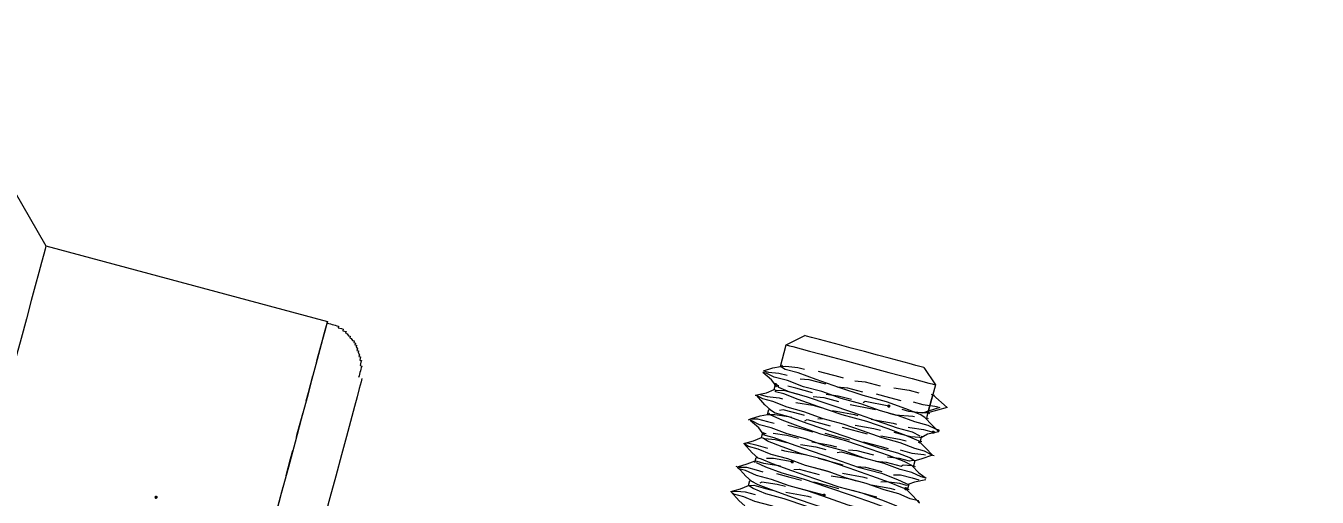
# Model space of a CAD drawing. Header units: millimetres. Extents: x 89051 to 218395, y -330386 to -125649.
# Drawn here: x 90745.6 to 90836.8, y -128534.7 to -128501.5 of the extents above; entities that cross this region are included whole.
import ezdxf

# ---------------------------------------------------------------- set-up
doc = ezdxf.new("R2010")
doc.units = ezdxf.units.MM
doc.header["$LTSCALE"] = 13
doc.layers.add('C00-00-00', color=7, linetype='Continuous')
doc.layers.add('标注、文本', color=3, linetype='Continuous', lineweight=25)
doc.styles.get("Standard").update_dxf_attribs({"font": 'gbenor.shx', "bigfont": 'gbcbig.shx'})
doc.dimstyles.new('1-15', dxfattribs={"dimscale": 20, "dimtxt": 3.5, "dimasz": 2, "dimexe": 1.5, "dimexo": 0.5, "dimgap": 0.5, "dimtad": 1, "dimtoh": 1, "dimdec": 1, "dimdsep": 46, "dimtxsty": 'Standard', "dimcen": 2.5, "dimclrd": 3, "dimclre": 3, "dimclrt": 3, "dimadec": 0, "dimazin": 2, "dimtfac": 1, "dimtdec": 1, "dimtmove": 0, "dimatfit": 2, "dimfxl": 1, "dimarcsym": 0})

# ---------------------------------------------------------------- blocks, each defined once
blk = doc.blocks.new('225635')
at = {"layer": 'C00-00-00'}
h = blk.add_hatch(color=256, dxfattribs=at)
h.dxf.hatch_style = 2
h.paths.add_polyline_path([(72519.609, -125566.899), (72519.523, -125566.934), (72519.488, -125567.02), (72519.523, -125567.105), (72519.609, -125567.141), (72519.694, -125567.105), (72519.73, -125567.02), (72519.694, -125566.934)])
h = blk.add_hatch(color=256, dxfattribs=at)
h.dxf.hatch_style = 2
h.paths.add_polyline_path([(72511.501, -125567.504), (72511.416, -125567.539), (72511.38, -125567.625), (72511.416, -125567.71), (72511.501, -125567.746), (72511.587, -125567.71), (72511.622, -125567.625), (72511.587, -125567.539)])
h = blk.add_hatch(color=256, dxfattribs=at)
h.dxf.hatch_style = 2
h.paths.add_polyline_path([(72523.118, -125567.867), (72523.033, -125567.902), (72522.997, -125567.988), (72523.033, -125568.073), (72523.118, -125568.109), (72523.204, -125568.073), (72523.239, -125567.988), (72523.204, -125567.902)])
h = blk.add_hatch(color=256, dxfattribs=at)
h.dxf.hatch_style = 2
h.paths.add_polyline_path([(72514.043, -125572.465), (72513.957, -125572.501), (72513.922, -125572.586), (72513.957, -125572.672), (72514.043, -125572.707), (72514.128, -125572.672), (72514.163, -125572.586), (72514.128, -125572.501)])
h = blk.add_hatch(color=256, dxfattribs=at)
h.dxf.hatch_style = 2
h.paths.add_polyline_path([(72522.271, -125572.223), (72522.186, -125572.259), (72522.15, -125572.344), (72522.186, -125572.43), (72522.271, -125572.465), (72522.356, -125572.43), (72522.392, -125572.344), (72522.356, -125572.259)])
h = blk.add_hatch(color=256, dxfattribs=at)
h.dxf.hatch_style = 2
h.paths.add_polyline_path([(72516.826, -125574.159), (72516.74, -125574.195), (72516.705, -125574.28), (72516.74, -125574.366), (72516.826, -125574.401), (72516.911, -125574.366), (72516.947, -125574.28), (72516.911, -125574.195)])
h = blk.add_hatch(color=256, dxfattribs=at)
h.dxf.hatch_style = 2
h.paths.add_polyline_path([(72471.327, -125586.502), (72471.241, -125586.538), (72471.206, -125586.623), (72471.241, -125586.708), (72471.327, -125586.744), (72471.412, -125586.708), (72471.448, -125586.623), (72471.412, -125586.538)])
at = {"layer": 'C00-00-00', "lineweight": 15}
for points in [[(72511.501, -125564.721), (72512.59, -125563.753)], [(72516.947, -125563.753), (72515.979, -125563.753), (72515.132, -125563.753), (72514.406, -125563.753), (72513.679, -125563.753), (72513.074, -125563.753), (72512.711, -125563.753), (72512.59, -125563.753)], [(72521.303, -125563.753), (72521.182, -125563.753), (72520.698, -125563.753), (72520.214, -125563.753), (72519.488, -125563.753), (72518.762, -125563.753), (72517.915, -125563.753), (72516.947, -125563.753)], [(72521.303, -125563.753), (72522.392, -125564.721)], [(72452.934, -125565.205), (72459.226, -125571.497)], [(72511.501, -125566.294), (72511.501, -125564.721)], [(72511.501, -125564.721), (72511.743, -125564.721), (72511.985, -125564.721), (72512.59, -125564.721), (72513.195, -125564.721), (72514.043, -125564.721), (72514.89, -125564.721), (72515.979, -125564.721), (72516.947, -125564.721)], [(72516.947, -125564.721), (72517.915, -125564.721), (72519.004, -125564.721), (72519.851, -125564.721), (72520.698, -125564.721), (72521.303, -125564.721), (72521.908, -125564.721), (72522.15, -125564.721), (72522.392, -125564.721)], [(72519.609, -125565.689), (72520.698, -125565.568)], [(72520.698, -125565.568), (72521.424, -125565.568)], [(72522.271, -125565.447), (72522.392, -125565.447)], [(72522.392, -125564.721), (72522.392, -125567.141)], [(72522.392, -125565.447), (72522.513, -125565.447)], [(72522.392, -125566.778), (72522.392, -125565.447)], [(72522.392, -125565.447), (72523.602, -125566.052)], [(72510.412, -125566.899), (72511.017, -125566.536), (72511.501, -125566.294)], [(72511.501, -125566.294), (72511.864, -125566.173)], [(72511.501, -125566.294), (72511.622, -125566.173)], [(72522.271, -125567.141), (72521.908, -125567.02), (72520.819, -125566.899), (72519.367, -125566.778), (72517.673, -125566.778), (72515.858, -125566.657), (72514.164, -125566.536), (72512.832, -125566.415), (72511.864, -125566.415), (72511.501, -125566.294)], [(72511.864, -125566.173), (72512.711, -125566.052)], [(72512.711, -125566.052), (72513.195, -125566.052)], [(72514.164, -125565.931), (72515.737, -125565.931)], [(72515.737, -125565.931), (72515.979, -125565.931)], [(72516.826, -125565.931), (72517.552, -125565.81)], [(72517.552, -125565.81), (72518.641, -125565.81)], [(72518.52, -125566.415), (72519.488, -125566.415)], [(72519.488, -125566.415), (72520.335, -125566.415)], [(72521.182, -125566.294), (72521.908, -125566.294)], [(72521.908, -125566.294), (72522.755, -125566.173)], [(72523.602, -125566.052), (72522.392, -125566.778)], [(72523.118, -125566.173), (72522.392, -125566.657)], [(72522.755, -125566.173), (72522.997, -125566.173)], [(72510.412, -125566.899), (72510.775, -125566.899)], [(72511.622, -125567.746), (72511.138, -125567.383), (72510.412, -125567.02)], [(72523.481, -125567.867), (72523.481, -125567.746), (72523.239, -125567.746), (72522.634, -125567.625), (72521.666, -125567.625), (72520.456, -125567.504), (72519.125, -125567.504), (72517.673, -125567.383), (72516.221, -125567.383), (72514.769, -125567.262), (72513.437, -125567.262), (72512.227, -125567.141), (72511.259, -125567.141), (72510.654, -125567.02), (72510.412, -125567.02)], [(72510.775, -125566.899), (72511.501, -125566.778)], [(72511.501, -125566.778), (72512.106, -125566.778)], [(72513.074, -125566.778), (72513.679, -125566.657)], [(72513.679, -125566.657), (72514.89, -125566.657)], [(72515.979, -125567.262), (72515.132, -125567.383)], [(72515.737, -125566.657), (72516.463, -125566.536)], [(72516.947, -125567.262), (72515.979, -125567.262)], [(72516.463, -125566.536), (72517.552, -125566.536)], [(72517.915, -125567.141), (72517.794, -125567.262)], [(72519.609, -125567.02), (72517.915, -125567.141)], [(72520.214, -125567.504), (72521.424, -125567.262)], [(72521.061, -125567.02), (72520.577, -125567.02)], [(72521.908, -125566.899), (72521.061, -125567.02)], [(72521.424, -125567.262), (72521.545, -125567.262)], [(72522.392, -125566.778), (72521.908, -125566.899)], [(72522.392, -125566.657), (72522.029, -125566.899)], [(72522.271, -125567.141), (72522.876, -125567.504), (72523.481, -125567.867)], [(72522.392, -125566.778), (72522.513, -125566.778)], [(72522.392, -125567.141), (72522.513, -125567.141)], [(72510.291, -125568.714), (72511.017, -125568.351), (72511.501, -125567.988)], [(72511.501, -125567.625), (72511.622, -125567.625)], [(72511.501, -125567.988), (72511.501, -125567.625)], [(72511.501, -125567.988), (72511.622, -125567.988)], [(72511.622, -125567.625), (72511.743, -125567.625)], [(72511.622, -125567.625), (72511.743, -125567.746), (72512.59, -125567.867), (72513.8, -125567.867), (72515.495, -125567.988), (72517.31, -125568.109), (72519.004, -125568.23), (72520.577, -125568.351), (72521.666, -125568.351), (72522.271, -125568.472)], [(72511.622, -125567.988), (72512.227, -125567.867)], [(72522.271, -125568.835), (72522.15, -125568.835), (72521.303, -125568.714), (72519.972, -125568.593), (72518.399, -125568.472), (72516.584, -125568.472), (72514.769, -125568.351), (72513.316, -125568.23), (72512.227, -125568.109), (72511.622, -125568.109), (72511.622, -125567.988)], [(72512.227, -125567.867), (72513.316, -125567.867)], [(72512.953, -125567.504), (72512.348, -125567.504)], [(72514.164, -125567.504), (72512.953, -125567.504)], [(72514.285, -125567.746), (72515.011, -125567.625)], [(72515.011, -125567.625), (72516.1, -125567.625)], [(72515.858, -125568.351), (72517.431, -125568.23)], [(72516.947, -125567.625), (72518.52, -125567.504)], [(72517.431, -125568.23), (72517.673, -125568.23)], [(72518.52, -125567.504), (72518.762, -125567.504)], [(72518.641, -125568.23), (72518.883, -125568.23)], [(72518.883, -125568.23), (72520.214, -125568.109)], [(72519.73, -125567.504), (72520.214, -125567.504)], [(72520.214, -125568.109), (72520.456, -125568.109)], [(72521.303, -125568.109), (72521.424, -125568.109)], [(72521.424, -125568.109), (72522.392, -125567.988)], [(72523.481, -125567.867), (72522.755, -125568.23), (72522.392, -125568.593)], [(72522.392, -125567.988), (72523.118, -125567.988)], [(72510.291, -125568.714), (72510.412, -125568.714)], [(72511.622, -125569.44), (72511.138, -125569.198), (72510.412, -125568.714)], [(72523.481, -125569.561), (72523.36, -125569.561), (72522.876, -125569.44), (72522.15, -125569.44), (72521.061, -125569.319), (72519.73, -125569.319), (72518.278, -125569.198), (72516.826, -125569.077), (72515.374, -125569.077), (72513.922, -125568.956), (72512.711, -125568.956), (72511.622, -125568.835), (72510.896, -125568.835), (72510.412, -125568.714)], [(72510.533, -125568.593), (72511.138, -125568.593)], [(72511.138, -125568.593), (72511.985, -125568.472)], [(72511.985, -125568.472), (72512.227, -125568.472)], [(72512.469, -125569.198), (72512.227, -125569.319)], [(72513.8, -125569.198), (72512.469, -125569.198)], [(72513.195, -125568.472), (72514.406, -125568.351)], [(72514.043, -125569.198), (72513.8, -125569.198)], [(72514.406, -125568.351), (72515.011, -125568.351)], [(72515.374, -125569.077), (72515.011, -125569.198)], [(72516.826, -125569.077), (72515.374, -125569.077)], [(72519.004, -125568.835), (72517.673, -125568.956)], [(72519.488, -125568.835), (72519.004, -125568.835)], [(72519.609, -125569.198), (72520.94, -125569.077)], [(72521.666, -125568.714), (72520.456, -125568.714)], [(72520.94, -125569.077), (72521.424, -125569.077)], [(72522.271, -125568.593), (72521.666, -125568.714)], [(72522.392, -125568.593), (72522.271, -125568.593)], [(72522.271, -125568.835), (72522.392, -125568.835)], [(72522.271, -125568.835), (72522.876, -125569.198), (72523.481, -125569.561)], [(72522.271, -125568.956), (72522.392, -125568.956)], [(72522.392, -125568.472), (72522.392, -125568.835)], [(72522.392, -125568.835), (72522.513, -125568.835)], [(72510.412, -125570.408), (72511.017, -125570.045), (72511.501, -125569.803)], [(72511.622, -125569.44), (72511.501, -125569.44)], [(72511.501, -125569.44), (72511.622, -125569.44)], [(72511.501, -125569.44), (72511.622, -125569.44)], [(72511.501, -125569.803), (72511.501, -125569.44)], [(72511.501, -125569.803), (72511.985, -125569.682)], [(72511.501, -125569.803), (72511.622, -125569.682)], [(72511.622, -125569.44), (72511.985, -125569.561), (72512.953, -125569.561), (72514.406, -125569.682), (72516.221, -125569.803), (72518.036, -125569.924), (72519.73, -125570.045), (72521.061, -125570.045), (72522.029, -125570.166), (72522.392, -125570.287), (72522.271, -125570.287)], [(72522.271, -125570.65), (72521.666, -125570.529), (72520.577, -125570.408), (72519.125, -125570.287), (72517.31, -125570.166), (72515.495, -125570.166), (72513.8, -125570.045), (72512.59, -125569.924), (72511.743, -125569.803), (72511.622, -125569.803)], [(72511.985, -125569.682), (72512.953, -125569.561)], [(72512.953, -125569.561), (72513.195, -125569.561)], [(72514.164, -125569.561), (72514.285, -125569.44)], [(72514.285, -125569.44), (72515.979, -125569.44)], [(72515.737, -125570.045), (72516.705, -125570.045)], [(72516.705, -125570.045), (72517.552, -125570.045)], [(72516.826, -125569.319), (72517.915, -125569.319)], [(72517.915, -125569.319), (72518.641, -125569.319)], [(72518.52, -125569.924), (72519.73, -125569.924)], [(72519.73, -125569.924), (72520.335, -125569.924)], [(72521.182, -125569.803), (72522.029, -125569.803)], [(72522.029, -125569.803), (72522.876, -125569.682)], [(72523.481, -125569.561), (72522.755, -125570.045), (72522.392, -125570.287)], [(72522.876, -125569.682), (72522.997, -125569.682)], [(72523.481, -125569.561), (72523.602, -125569.561)], [(72510.291, -125570.529), (72510.412, -125570.408)], [(72510.412, -125570.408), (72510.896, -125570.287)], [(72511.622, -125571.255), (72511.138, -125570.892), (72510.412, -125570.529)], [(72523.481, -125571.255), (72523.118, -125571.255), (72522.392, -125571.134), (72521.545, -125571.134), (72520.335, -125571.013), (72518.883, -125571.013), (72517.431, -125570.892), (72515.979, -125570.892), (72514.527, -125570.771), (72513.195, -125570.771), (72511.985, -125570.65), (72511.138, -125570.65), (72510.533, -125570.529), (72510.412, -125570.529)], [(72510.896, -125570.287), (72511.622, -125570.287)], [(72511.622, -125570.287), (72512.106, -125570.287)], [(72513.195, -125570.892), (72512.227, -125571.013)], [(72513.074, -125570.166), (72513.922, -125570.166)], [(72514.043, -125570.892), (72513.195, -125570.892)], [(72513.922, -125570.166), (72514.89, -125570.166)], [(72516.342, -125570.771), (72515.011, -125570.892)], [(72516.826, -125570.771), (72516.342, -125570.771)], [(72516.947, -125571.134), (72517.189, -125571.013)], [(72517.189, -125571.013), (72518.762, -125571.013)], [(72518.278, -125570.65), (72517.673, -125570.771)], [(72519.488, -125570.65), (72518.278, -125570.65)], [(72519.73, -125571.013), (72520.456, -125570.892)], [(72521.303, -125570.408), (72520.456, -125570.529)], [(72520.456, -125570.892), (72521.545, -125570.892)], [(72522.029, -125570.408), (72521.303, -125570.408)], [(72521.545, -125570.892), (72521.666, -125570.771)], [(72521.666, -125570.771), (72522.271, -125570.65)], [(72522.271, -125570.287), (72522.029, -125570.408)], [(72522.392, -125570.287), (72522.271, -125570.287)], [(72522.271, -125570.65), (72522.392, -125570.65)], [(72522.271, -125570.65), (72522.876, -125571.013), (72523.481, -125571.255)], [(72522.392, -125570.287), (72522.392, -125570.65)], [(72522.392, -125570.65), (72522.513, -125570.65)], [(72459.226, -125571.497), (72479.797, -125571.497)], [(72459.226, -125571.497), (72459.226, -125571.739), (72459.226, -125572.102), (72459.226, -125572.707), (72459.226, -125573.433), (72459.226, -125574.401), (72459.226, -125575.49), (72459.226, -125576.821), (72459.226, -125578.273), (72459.226, -125579.847), (72459.226, -125581.662), (72459.226, -125583.598), (72459.226, -125585.655), (72459.226, -125587.833), (72459.226, -125590.132), (72459.226, -125592.552), (72459.226, -125594.972), (72459.226, -125597.635), (72459.226, -125600.176), (72459.226, -125602.959), (72459.226, -125605.621), (72459.226, -125608.404), (72459.226, -125611.188)], [(72479.797, -125571.618), (72479.797, -125571.497)], [(72479.797, -125571.497), (72479.797, -125571.618), (72479.918, -125571.618), (72480.039, -125571.618), (72480.16, -125571.618), (72480.281, -125571.618), (72480.402, -125571.618), (72480.523, -125571.618), (72480.644, -125571.618), (72480.644, -125571.739), (72480.765, -125571.739), (72480.886, -125571.739), (72481.007, -125571.739), (72481.007, -125571.86), (72481.128, -125571.86), (72481.249, -125571.86), (72481.249, -125571.981), (72481.37, -125571.981), (72481.491, -125572.102), (72481.612, -125572.102), (72481.612, -125572.223), (72481.733, -125572.223), (72481.854, -125572.344), (72481.975, -125572.344), (72481.975, -125572.465), (72482.097, -125572.465), (72482.097, -125572.586), (72482.218, -125572.586), (72482.218, -125572.707), (72482.339, -125572.828), (72482.339, -125572.949), (72482.46, -125572.949), (72482.46, -125573.07), (72482.581, -125573.191), (72482.581, -125573.312), (72482.702, -125573.312), (72482.702, -125573.433), (72482.702, -125573.554), (72482.823, -125573.554), (72482.823, -125573.675), (72482.823, -125573.796), (72482.823, -125573.917), (72482.944, -125573.917), (72482.944, -125574.038), (72482.944, -125574.159), (72482.944, -125574.28), (72482.944, -125574.401), (72482.944, -125574.522), (72482.944, -125574.643), (72482.944, -125574.764)], [(72479.797, -125571.497), (72479.797, -125571.739), (72479.797, -125572.223), (72479.797, -125572.828), (72479.797, -125573.554), (72479.797, -125574.643), (72479.797, -125575.732), (72479.797, -125577.063), (72479.797, -125578.636), (72479.797, -125580.331), (72479.797, -125582.146), (72479.797, -125584.082), (72479.797, -125586.139), (72479.797, -125588.438), (72479.797, -125590.737), (72479.797, -125593.157), (72479.797, -125595.699), (72479.797, -125598.361), (72479.797, -125601.023)], [(72479.797, -125571.981), (72479.797, -125571.618)], [(72510.412, -125572.223), (72511.017, -125571.86), (72511.501, -125571.497)], [(72511.501, -125571.134), (72511.622, -125571.134)], [(72511.501, -125571.497), (72511.501, -125571.134)], [(72511.501, -125571.497), (72511.622, -125571.497)], [(72511.622, -125571.134), (72511.743, -125571.134)], [(72511.622, -125571.134), (72511.622, -125571.255), (72512.348, -125571.255), (72513.558, -125571.376), (72515.132, -125571.497), (72516.947, -125571.618), (72518.641, -125571.739), (72520.335, -125571.739), (72521.545, -125571.86), (72522.15, -125571.981), (72522.271, -125571.981)], [(72511.622, -125571.497), (72511.743, -125571.497)], [(72522.271, -125572.344), (72522.029, -125572.344), (72521.061, -125572.223), (72519.73, -125572.102), (72518.036, -125571.981), (72516.221, -125571.86), (72514.527, -125571.86), (72513.074, -125571.739), (72511.985, -125571.618), (72511.622, -125571.497)], [(72511.743, -125571.497), (72512.469, -125571.376)], [(72512.469, -125571.376), (72513.316, -125571.376)], [(72513.316, -125571.981), (72514.648, -125571.86)], [(72514.285, -125571.255), (72515.374, -125571.134)], [(72514.648, -125571.86), (72514.89, -125571.86)], [(72515.374, -125571.134), (72516.1, -125571.134)], [(72515.737, -125571.86), (72516.1, -125571.86)], [(72516.1, -125571.86), (72517.552, -125571.86)], [(72518.52, -125571.739), (72519.125, -125571.618)], [(72519.125, -125571.618), (72520.335, -125571.618)], [(72521.182, -125571.618), (72521.666, -125571.497)], [(72521.666, -125571.497), (72522.513, -125571.497)], [(72523.481, -125571.376), (72522.755, -125571.739), (72522.392, -125571.981)], [(72522.513, -125571.497), (72522.997, -125571.497)], [(72479.797, -125572.586), (72479.797, -125571.981)], [(72479.797, -125572.707), (72479.797, -125572.586)], [(72479.797, -125573.312), (72479.797, -125572.707)], [(72510.412, -125572.223), (72510.654, -125572.102)], [(72511.622, -125572.949), (72511.138, -125572.707), (72510.412, -125572.223)], [(72523.481, -125573.07), (72523.36, -125572.949), (72522.755, -125572.949), (72521.908, -125572.828), (72520.819, -125572.828), (72519.488, -125572.707), (72518.036, -125572.707), (72516.584, -125572.586), (72515.011, -125572.586), (72513.679, -125572.465), (72512.469, -125572.465), (72511.501, -125572.344), (72510.775, -125572.344), (72510.412, -125572.223)], [(72510.654, -125572.102), (72511.259, -125572.102)], [(72511.259, -125572.102), (72512.106, -125572.102)], [(72512.711, -125572.707), (72512.227, -125572.828)], [(72514.043, -125572.586), (72512.711, -125572.707)], [(72513.074, -125571.981), (72513.316, -125571.981)], [(72515.737, -125572.586), (72515.011, -125572.586)], [(72516.826, -125572.586), (72515.737, -125572.586)], [(72516.947, -125572.828), (72518.157, -125572.707)], [(72519.246, -125572.344), (72517.673, -125572.465)], [(72518.157, -125572.707), (72518.762, -125572.707)], [(72519.488, -125572.344), (72519.246, -125572.344)], [(72519.73, -125572.707), (72519.851, -125572.707)], [(72519.851, -125572.707), (72521.182, -125572.586)], [(72520.819, -125572.223), (72520.456, -125572.344)], [(72521.787, -125572.102), (72520.819, -125572.223)], [(72521.182, -125572.586), (72521.545, -125572.586)], [(72522.271, -125572.102), (72521.787, -125572.102)], [(72522.392, -125571.981), (72522.271, -125572.102)], [(72522.271, -125572.344), (72522.876, -125572.707), (72523.481, -125573.07)], [(72522.392, -125571.981), (72522.392, -125572.344)], [(72522.392, -125572.344), (72522.513, -125572.344)], [(72479.797, -125574.28), (72479.797, -125573.312)], [(72510.412, -125573.917), (72511.017, -125573.554), (72511.501, -125573.191)], [(72510.533, -125573.917), (72511.017, -125573.796)], [(72511.017, -125573.796), (72511.743, -125573.796)], [(72511.501, -125572.949), (72511.622, -125572.949)], [(72511.501, -125572.949), (72511.622, -125572.949)], [(72511.501, -125573.312), (72511.501, -125572.949)], [(72511.501, -125573.191), (72511.622, -125573.191)], [(72511.622, -125572.949), (72511.864, -125572.949), (72512.711, -125573.07), (72514.164, -125573.191), (72515.858, -125573.312), (72517.673, -125573.433), (72519.367, -125573.433), (72520.819, -125573.554), (72521.908, -125573.675), (72522.271, -125573.796)], [(72511.622, -125573.191), (72512.106, -125573.191)], [(72522.271, -125574.159), (72522.271, -125574.038), (72521.545, -125574.038), (72520.335, -125573.917), (72518.762, -125573.796), (72516.947, -125573.675), (72515.132, -125573.554), (72513.558, -125573.554), (72512.348, -125573.433), (72511.622, -125573.312)], [(72511.743, -125573.796), (72512.227, -125573.796)], [(72512.106, -125573.191), (72513.195, -125573.07)], [(72513.195, -125573.07), (72513.316, -125573.07)], [(72513.195, -125573.675), (72514.164, -125573.675)], [(72514.164, -125573.675), (72515.011, -125573.675)], [(72514.285, -125573.07), (72514.648, -125572.949)], [(72514.648, -125572.949), (72516.1, -125572.949)], [(72515.858, -125573.554), (72517.068, -125573.554)], [(72517.068, -125573.554), (72517.673, -125573.554)], [(72518.641, -125573.433), (72519.972, -125573.433)], [(72519.972, -125573.433), (72520.456, -125573.433)], [(72479.797, -125574.522), (72479.797, -125574.28)], [(72510.291, -125573.917), (72510.412, -125573.917)], [(72511.622, -125574.643), (72511.138, -125574.401), (72510.412, -125573.917)], [(72523.481, -125574.764), (72522.997, -125574.764), (72522.271, -125574.643), (72521.303, -125574.643), (72520.093, -125574.522), (72518.641, -125574.522), (72517.189, -125574.401), (72515.616, -125574.28), (72514.285, -125574.28), (72512.953, -125574.159), (72511.864, -125574.159), (72511.017, -125574.038), (72510.533, -125574.038), (72510.412, -125573.917)], [(72511.501, -125574.643), (72511.622, -125574.643)], [(72511.501, -125575.006), (72511.501, -125574.643)], [(72511.622, -125574.643), (72511.743, -125574.643)], [(72511.622, -125574.643), (72512.106, -125574.764), (72513.316, -125574.885), (72514.769, -125575.006), (72516.584, -125575.127), (72518.399, -125575.127), (72519.972, -125575.248), (72521.303, -125575.369), (72522.15, -125575.49), (72522.271, -125575.49)], [(72512.348, -125574.522), (72512.227, -125574.643)], [(72513.437, -125574.401), (72512.348, -125574.522)], [(72514.043, -125574.401), (72513.437, -125574.401)], [(72514.164, -125574.764), (72515.737, -125574.643)], [(72516.826, -125574.28), (72515.011, -125574.28)], [(72515.737, -125574.643), (72515.979, -125574.643)], [(72479.797, -125576.7), (72479.797, -125575.49)], [(72483.186, -125574.764), (72483.186, -125574.885), (72483.186, -125575.006), (72483.186, -125575.49), (72483.186, -125576.095), (72483.186, -125576.821), (72483.186, -125577.91), (72483.186, -125578.999), (72483.186, -125580.331), (72483.186, -125581.904), (72483.186, -125583.477), (72483.186, -125585.292), (72483.186, -125587.228), (72483.186, -125589.406), (72483.186, -125591.584), (72483.186, -125593.883), (72483.186, -125596.183), (72483.186, -125598.724), (72483.186, -125601.265)], [(72510.412, -125575.732), (72511.017, -125575.369), (72511.501, -125575.006)], [(72510.412, -125575.732), (72510.775, -125575.611)], [(72510.775, -125575.611), (72511.38, -125575.49)], [(72511.38, -125575.49), (72512.106, -125575.49)], [(72511.501, -125575.006), (72511.864, -125574.885)], [(72511.501, -125575.006), (72511.622, -125575.006)], [(72522.271, -125575.853), (72521.908, -125575.732), (72520.819, -125575.732), (72519.367, -125575.611), (72517.673, -125575.49), (72515.858, -125575.369), (72514.164, -125575.248), (72512.832, -125575.248), (72511.864, -125575.127), (72511.501, -125575.006)], [(72511.864, -125574.885), (72512.711, -125574.885)], [(72512.711, -125574.885), (72513.195, -125574.885)], [(72511.622, -125576.458), (72511.138, -125576.216), (72510.412, -125575.732)], [(72523.481, -125576.579), (72523.239, -125576.458), (72522.634, -125576.458), (72521.787, -125576.337), (72520.577, -125576.337), (72519.246, -125576.216), (72517.794, -125576.216), (72516.221, -125576.095), (72514.769, -125576.095), (72513.437, -125575.974), (72512.227, -125575.974), (72511.38, -125575.853), (72510.654, -125575.853), (72510.412, -125575.732)], [(72479.797, -125577.305), (72479.797, -125576.7)], [(72479.797, -125579.726), (72479.797, -125578.152)], [(72479.797, -125579.968), (72479.797, -125579.726)], [(72479.797, -125581.541), (72479.797, -125580.936)], [(72479.797, -125582.751), (72479.797, -125581.541)], [(72479.797, -125585.413), (72479.797, -125583.598)]]:
    blk.add_lwpolyline(points, dxfattribs=at)
blk = doc.blocks.new('*D521')
at = {"layer": 'Defpoints', "color": 0, "transparency": 16777216}
for p in [(90100.617, -128524.753), (90815.121, -128571.081), (90815.121, -129152.654)]:
    blk.add_point(p, dxfattribs=at)
at = {"layer": '标注、文本', "color": 3, "lineweight": -2, "transparency": 16777216}
for p, q in [((90100.617, -128534.753), (90100.617, -129182.654)), ((90815.121, -128581.081), (90815.121, -129182.654)), ((90140.617, -129152.654), (90775.121, -129152.654))]:
    blk.add_line(p, q, dxfattribs=at)
at = {"layer": '标注、文本', "color": 3, "transparency": 16777216}
for points in [[(90140.617, -129145.987), (90140.617, -129159.32), (90100.617, -129152.654)], [(90775.121, -129145.987), (90775.121, -129159.32), (90815.121, -129152.654)]]:
    blk.add_solid(points, dxfattribs=at)
at = {"layer": '标注、文本', "color": 3, "transparency": 16777216, "insert": (90457.869, -129107.654), "char_height": 70, "attachment_point": 5}
blk.add_mtext('650', dxfattribs=at)
blk = doc.blocks.new('*D535')
at = {"layer": 'Defpoints', "color": 0, "transparency": 16777216}
for p in [(90832.237, -128386.823), (90697.877, -128422.824), (91011.015, -128531.206), (90697.877, -128544.927), (90832.237, -128580.928)]:
    blk.add_point(p, dxfattribs=at)
at = {"layer": '标注、文本', "color": 3, "lineweight": -2, "transparency": 16777216}
for p, q in [((90841.896, -128384.235), (91023.555, -128335.559)), ((90841.896, -128583.517), (91023.555, -128632.192))]:
    blk.add_line(p, q, dxfattribs=at)
blk.add_arc((90470.031, -128483.876), 543.051, 349.22124, 10.77876, dxfattribs=at)
at = {"layer": '标注、文本', "color": 3, "transparency": 16777216}
for points in [[(90997.002, -128383.803), (91009.999, -128380.829), (90994.578, -128343.324)], [(91009.999, -128586.923), (90997.002, -128583.948), (90994.578, -128624.428)]]:
    blk.add_solid(points, dxfattribs=at)
at = {"layer": '标注、文本', "color": 3, "transparency": 16777216, "insert": (90968.082, -128483.876), "char_height": 70, "attachment_point": 5, "rotation": 90}
blk.add_mtext('30°', dxfattribs=at)

msp = doc.modelspace()

# ---------------------------------------------------------------- block references
at = {"layer": '标注、文本', "rotation": 345.0000000000325}
msp.add_blockref('225635', (53257.109, 11529.567), dxfattribs=at)

# ---------------------------------------------------------------- dimensions: what is measured, and where the dimension line sits
at = {"layer": '标注、文本'}
dim = msp.add_angular_dim_2l(base=(91011.015, -128531.206), line1=((90697.877, -128544.927), (90832.237, -128580.928)), line2=((90697.877, -128422.824), (90832.237, -128386.823)), dimstyle='1-15', dxfattribs=at)
dim.commit()
dim.dimension.update_dxf_attribs({"geometry": '*D535', "text_midpoint": (90968.082, -128483.876)})
dim = msp.add_linear_dim(base=(90815.121, -129152.654), p1=(90100.617, -128524.753), p2=(90815.121, -128571.081), text='650', dimstyle='1-15', dxfattribs=at)
dim.commit()
dim.dimension.update_dxf_attribs({"geometry": '*D521', "text_midpoint": (90457.869, -129107.654)})

doc.saveas('drawing.dxf')
